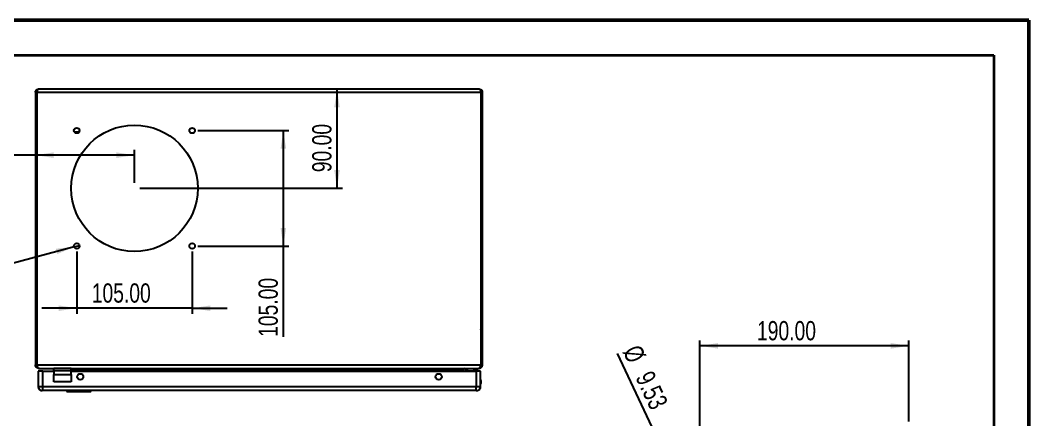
# Model space of a CAD drawing. Header units: millimetres. Extents: x 0 to 279, y 0 to 216.
# Drawn here: x 95.9 to 279.4, y 143.2 to 215.9 of the extents above; entities that cross this region are included whole.
import ezdxf

# ---------------------------------------------------------------- set-up
doc = ezdxf.new("R2010")
doc.units = ezdxf.units.MM
doc.layers.add('DIM', color=1, linetype='Continuous')
doc.layers.add('PAGE_BORDER', color=7, linetype='Continuous')
doc.styles.add('SLDTEXTSTYLE0', font='TXT', dxfattribs={"width": 0.75})
doc.dimstyles.new('SLDDIMSTYLE0', dxfattribs={"dimtxt": 3.5, "dimasz": 3.302, "dimexe": 0, "dimexo": 0.0625, "dimgap": 0.875, "dimtad": 1, "dimlfac": 5, "dimrnd": 1e-09, "dimzin": 4, "dimdsep": 46, "dimtxsty": 'SLDTEXTSTYLE0', "dimsah": 1, "dimcen": 0.09, "dimadec": 0, "dimazin": 1, "dimtfac": 1, "dimtofl": 0, "dimtmove": 0, "dimatfit": 3, "dimfxl": 1, "dimfrac": 2, "dimtolj": 1, "dimtzin": 12, "dimarcsym": 0})
doc.dimstyles.new('SLDDIMSTYLE1', dxfattribs={"dimtxt": 3.5, "dimasz": 3.302, "dimexe": 0, "dimexo": 0.0625, "dimgap": 0.875, "dimtad": 1, "dimlfac": 5, "dimrnd": 1e-09, "dimzin": 4, "dimdsep": 46, "dimtxsty": 'SLDTEXTSTYLE0', "dimsah": 1, "dimcen": 0.09, "dimadec": 0, "dimazin": 1, "dimtfac": 1, "dimtmove": 0, "dimatfit": 0, "dimfxl": 1, "dimfrac": 2, "dimtolj": 1, "dimtzin": 12, "dimarcsym": 0})
doc.dimstyles.new('SLDDIMSTYLE4', dxfattribs={"dimtxt": 3.5, "dimasz": 3.302, "dimexe": 0, "dimexo": 0.0625, "dimgap": 0.875, "dimtad": 1, "dimlfac": 5, "dimrnd": 1e-09, "dimzin": 12, "dimdsep": 46, "dimtxsty": 'SLDTEXTSTYLE0', "dimblk1": 'NONE', "dimsah": 1, "dimcen": 0, "dimadec": 0, "dimazin": 3, "dimtfac": 1, "dimtmove": 0, "dimatfit": 3, "dimldrblk": 'NONE', "dimfxl": 1, "dimfrac": 2, "dimtolj": 1, "dimtzin": 12, "dimarcsym": 0})
doc.dimstyles.new('SLDDIMSTYLE5', dxfattribs={"dimtxt": 3.5, "dimasz": 3.302, "dimexe": 0, "dimexo": 0.0625, "dimgap": 0.875, "dimtad": 1, "dimlfac": 5, "dimrnd": 1e-09, "dimzin": 4, "dimdsep": 46, "dimtxsty": 'SLDTEXTSTYLE0', "dimblk1": 'NONE', "dimsah": 1, "dimcen": 0, "dimadec": 0, "dimazin": 1, "dimtfac": 1, "dimtmove": 0, "dimatfit": 3, "dimldrblk": 'NONE', "dimfxl": 1, "dimfrac": 2, "dimtolj": 1, "dimtzin": 12, "dimarcsym": 0})

# ---------------------------------------------------------------- blocks, each defined once
blk = doc.blocks.new('_D_6')
at = {"layer": 'DIM'}
for p, q in [((219.58, 124.4), (219.58, 157.67)), ((257.58, 156.67), (219.58, 156.67)), ((257.58, 142.91), (257.58, 157.67))]:
    blk.add_line(p, q, dxfattribs=at)
for points in [[(219.58, 156.67), (222.88, 156.16), (222.88, 157.18)], [(257.58, 156.67), (254.28, 157.18), (254.28, 156.16)]]:
    blk.add_solid(points, dxfattribs=at)
at = {"layer": 'DIM', "insert": (229.95, 161.18), "char_height": 3.5, "attachment_point": 1, "style": 'SLDTEXTSTYLE0'}
blk.add_mtext('190.00', dxfattribs=at)
blk = doc.blocks.new('_D_8')
at = {"layer": 'DIM'}
for q in [(204.58, 155.26), (219.99, 122.54)]:
    blk.add_line((219.17, 124.26), q, dxfattribs=at)
blk.add_solid([(219.17, 124.26), (218.23, 127.47), (217.31, 127.03)], dxfattribs=at)
at = {"layer": 'DIM', "char_height": 3.5, "attachment_point": 1, "rotation": 295.2129, "style": 'SLDTEXTSTYLE0'}
for s, insert in [('%%c', (208.65, 157.18)), ('9.53', (210.95, 152.43))]:
    blk.add_mtext(s, dxfattribs=dict(at, insert=insert))
blk = doc.blocks.new('_NONE')
blk = doc.blocks.new('_D_20')
at = {"layer": 'DIM'}
for p, q in [((153.56, 185.32), (153.56, 203.32)), ((117.71, 185.32), (154.56, 185.32))]:
    blk.add_line(p, q, dxfattribs=at)
for points in [[(153.56, 203.32), (153.05, 200.02), (154.06, 200.02)], [(153.56, 185.32), (154.06, 188.63), (153.05, 188.63)]]:
    blk.add_solid(points, dxfattribs=at)
at = {"layer": 'DIM', "insert": (149.04, 188.25), "char_height": 3.5, "attachment_point": 1, "rotation": 90, "style": 'SLDTEXTSTYLE0'}
blk.add_mtext('90.00', dxfattribs=at)
blk = doc.blocks.new('_D_21')
at = {"layer": 'DIM'}
for p, q in [((98.71, 191.35), (84.38, 191.35)), ((116.71, 191.35), (98.71, 191.35)), ((116.71, 186.32), (116.71, 192.35))]:
    blk.add_line(p, q, dxfattribs=at)
for points in [[(98.71, 191.35), (102.01, 190.85), (102.01, 191.86)], [(116.71, 191.35), (113.41, 191.86), (113.41, 190.85)]]:
    blk.add_solid(points, dxfattribs=at)
at = {"layer": 'DIM', "insert": (84.38, 195.87), "char_height": 3.5, "attachment_point": 1, "style": 'SLDTEXTSTYLE0'}
blk.add_mtext('90.00', dxfattribs=at)
blk = doc.blocks.new('_D_22')
at = {"layer": 'DIM'}
for p, q in [((128.21, 195.82), (144.79, 195.82)), ((143.79, 195.82), (143.79, 174.82)), ((128.21, 174.82), (144.79, 174.82)), ((143.79, 174.82), (143.79, 158.3))]:
    blk.add_line(p, q, dxfattribs=at)
for points in [[(143.79, 195.82), (143.29, 192.52), (144.3, 192.52)], [(143.79, 174.82), (144.3, 178.13), (143.29, 178.13)]]:
    blk.add_solid(points, dxfattribs=at)
at = {"layer": 'DIM', "insert": (139.28, 158.3), "char_height": 3.5, "attachment_point": 1, "rotation": 90, "style": 'SLDTEXTSTYLE0'}
blk.add_mtext('105.00', dxfattribs=at)
blk = doc.blocks.new('_D_23')
at = {"layer": 'DIM'}
for p, q in [((106.21, 173.82), (106.21, 162.52)), ((127.21, 173.82), (127.21, 162.52)), ((106.21, 163.52), (99.86, 163.52)), ((127.21, 163.52), (106.21, 163.52)), ((127.21, 163.52), (133.56, 163.52))]:
    blk.add_line(p, q, dxfattribs=at)
for points in [[(106.21, 163.52), (102.91, 164.02), (102.91, 163.01)], [(127.21, 163.52), (130.51, 163.01), (130.51, 164.02)]]:
    blk.add_solid(points, dxfattribs=at)
at = {"layer": 'DIM', "insert": (108.94, 168.03), "char_height": 3.5, "attachment_point": 1, "style": 'SLDTEXTSTYLE0'}
blk.add_mtext('105.00', dxfattribs=at)
blk = doc.blocks.new('_D_24')
at = {"layer": 'DIM'}
for q in [(76.78, 166.94), (106.69, 174.95)]:
    blk.add_line((105.73, 174.69), q, dxfattribs=at)
blk.add_solid([(105.73, 174.69), (102.41, 174.33), (102.67, 173.35)], dxfattribs=at)
at = {"layer": 'DIM', "char_height": 3.5, "attachment_point": 1, "rotation": 15, "style": 'SLDTEXTSTYLE0'}
for s, insert in [('5.00', (80.7, 172.7)), ('%%c', (75.62, 171.28))]:
    blk.add_mtext(s, dxfattribs=dict(at, insert=insert))

msp = doc.modelspace()

# ---------------------------------------------------------------- linework, layer by layer
at = {"color": 7, "linetype": 'Continuous', "lineweight": 50}
for p in [(0, 215.9), (279.4, 0)]:
    msp.add_line(p, (279.4, 215.9), dxfattribs=at)
at = {"color": 7, "linetype": 'Continuous', "lineweight": 25}
for p, q in [((98.9437, 202.8315), (98.7101, 202.8315)), ((98.7101, 202.8315), (98.7101, 153.2405)), ((98.9437, 153.2405), (98.9437, 202.8315)), ((98.9797, 202.8315), (98.9797, 153.2405)), ((98.9797, 202.8315), (179.7205, 202.8315)), ((179.4973, 203.3243), (99.2028, 203.3243)), ((179.7205, 202.8315), (179.7205, 153.2405)), ((179.7564, 202.8315), (179.9901, 202.8315)), ((179.7564, 202.8315), (179.7564, 153.2405)), ((179.9901, 202.8315), (179.9901, 153.2405)), ((105.7524, 195.623), (106.6678, 195.623)), ((105.8566, 195.4706), (106.5373, 195.4706)), ((106.5373, 195.4706), (106.6458, 195.5791)), ((106.6897, 195.6831), (106.6897, 195.9654)), ((98.7101, 153.2405), (98.9437, 153.2405)), ((98.9797, 153.2405), (179.7205, 153.2405)), ((99.4263, 152.5243), (99.4623, 152.5243)), ((99.4623, 152.5243), (102.0425, 152.5243)), ((102.0425, 152.6087), (102.0425, 152.6265)), ((102.0425, 152.6087), (105.1921, 152.6087)), ((102.0425, 152.1059), (102.0425, 152.6087)), ((105.1921, 152.6087), (105.1921, 152.6265)), ((105.1921, 152.1059), (105.1921, 152.6087)), ((105.1921, 152.5243), (179.2379, 152.5243)), ((175.9562, 152.2957), (175.9562, 152.062)), ((175.9921, 152.2957), (176.2258, 152.2957)), ((175.9921, 152.062), (175.9921, 152.2957)), ((176.2258, 152.2957), (176.2258, 152.062)), ((177.0437, 152.1433), (177.0437, 152.5243)), ((177.2469, 152.5243), (177.2469, 152.1433)), ((178.5169, 152.1433), (178.5169, 152.5243)), ((178.7201, 152.5243), (178.7201, 152.1433)), ((178.9639, 152.5243), (178.9639, 152.1433)), ((179.2379, 152.5243), (179.2738, 152.5243)), ((179.7564, 153.2405), (179.9901, 153.2405)), ((99.2231, 152.062), (99.2231, 149.2426)), ((100.0207, 152.062), (99.2231, 152.062)), ((100.0207, 149.2426), (100.0207, 152.062)), ((100.0212, 152.062), (102.0425, 152.062)), ((100.0212, 149.2426), (100.0212, 152.062)), ((105.1921, 152.1059), (102.0425, 152.1059)), ((102.0425, 152.1059), (102.0425, 151.4408)), ((102.0425, 151.4408), (105.1921, 151.4408)), ((102.0425, 150.1232), (102.0425, 151.4408)), ((105.1921, 151.4408), (105.1921, 152.1059)), ((105.1921, 152.062), (178.877, 152.062)), ((105.1921, 151.4408), (105.1921, 150.1232)), ((176.4239, 152.0671), (176.4239, 152.062)), ((176.8049, 152.0671), (176.8049, 152.062)), ((176.8811, 152.0671), (176.8049, 152.0671)), ((177.0437, 152.1433), (176.8811, 152.1433)), ((176.8811, 152.0671), (176.8811, 152.1433)), ((177.0335, 152.0671), (176.8811, 152.0671)), ((177.0335, 152.0671), (177.0335, 152.1433)), ((177.1859, 152.0671), (177.0335, 152.0671)), ((177.2469, 152.1433), (177.0437, 152.1433)), ((177.1859, 152.0671), (177.1859, 152.062)), ((177.2469, 152.1433), (178.5169, 152.1433)), ((178.7201, 152.1433), (178.5169, 152.1433)), ((178.9639, 152.1433), (178.7201, 152.1433)), ((178.877, 152.062), (178.877, 149.2426)), ((179.6751, 152.062), (178.8775, 152.062)), ((178.8775, 152.062), (178.8775, 149.2426)), ((179.6751, 149.2426), (179.6751, 152.062)), ((100.0207, 149.2426), (99.2231, 149.2426)), ((178.877, 149.2426), (100.0212, 149.2426)), ((100.0212, 148.5568), (100.0212, 149.2426)), ((105.1921, 150.1232), (102.0425, 150.1232)), ((178.877, 148.5568), (178.877, 149.2426)), ((179.6751, 149.2426), (178.8775, 149.2426)), ((100.0212, 148.5568), (100.0207, 148.5568)), ((178.877, 148.5568), (100.0212, 148.5568)), ((104.3666, 148.5568), (104.3666, 148.4095)), ((104.3666, 148.4095), (104.392, 148.3841)), ((104.3666, 148.4095), (108.8116, 148.4095)), ((104.392, 148.3841), (108.7862, 148.3841)), ((108.7862, 148.3841), (108.8116, 148.4095)), ((108.8116, 148.4095), (108.8116, 148.5568)), ((178.8775, 148.5568), (178.877, 148.5568))]:
    msp.add_line(p, q, dxfattribs=at)
at = {"color": 8, "linetype": 'Continuous', "lineweight": 25}
for p, q in [((175.9562, 152.2957), (105.1921, 152.2957)), ((176.8811, 152.0671), (176.8811, 152.062)), ((177.0335, 152.0671), (177.0335, 152.062))]:
    msp.add_line(p, q, dxfattribs=at)
at = {"color": 7, "linetype": 'Continuous', "lineweight": 25}
for centre, radius in [((116.7101, 185.3243), 11.5), ((106.2101, 195.8243), 0.5), ((127.2101, 195.8243), 0.5), ((106.2101, 174.8243), 0.5), ((127.2101, 174.8243), 0.5), ((106.8431, 151.046), 0.5563), ((172.0551, 151.046), 0.5563)]:
    msp.add_circle(centre, radius, dxfattribs=at)
for centre, radius, start, end in [((179.5564, 160.9592), 0.2187, 23.89506, 41.402873), ((179.5564, 159.7967), 0.2187, 318.597127, 336.10494), ((176.8811, 152.0671), 0.4572, 90, 180), ((176.8811, 152.0671), 0.0762, 90, 180), ((177.2621, 152.0671), 0.0762, 90, 180), ((178.908, 150.0757), 0.8712, 331.698685, 28.301315), ((99.9089, 149.2426), 0.6858, 180, 270), ((178.9893, 149.2426), 0.6858, 270, 0)]:
    msp.add_arc(centre, radius, start, end, dxfattribs=at)
for points, knots in [([(98.7101, 202.8315), (98.7101, 202.8726), (98.7151, 202.919), (98.7445, 203.0199), (98.7692, 203.0746), (98.848, 203.1797), (98.9027, 203.2299), (99.005, 203.2845), (99.0423, 203.2991), (99.1207, 203.319), (99.1618, 203.3243), (99.2028, 203.3243)], [0, 0, 0, 0, 0.25, 0.25, 0.5, 0.5, 0.75, 0.75, 0.875, 0.875, 1, 1, 1, 1]), ([(98.9437, 202.8315), (98.9442, 202.8433), (98.9457, 202.8781), (98.9607, 202.9325), (98.9827, 202.9662), (98.9932, 202.9824)], [0, 0, 0, 0, 0.211173414, 0.621590306, 1, 1, 1, 1]), ([(99.2028, 203.3243), (99.1842, 203.3243), (99.1656, 203.319), (99.1301, 203.2991), (99.1132, 203.2845), (99.0669, 203.2299), (99.0421, 203.1797), (99.0064, 203.0746), (98.9953, 203.0199), (98.9819, 202.919), (98.9797, 202.8726), (98.9797, 202.8315)], [0, 0, 0, 0, 0.125, 0.125, 0.25, 0.25, 0.5, 0.5, 0.75, 0.75, 1, 1, 1, 1]), ([(179.7205, 202.8315), (179.7205, 202.8726), (179.7182, 202.919), (179.7049, 203.0199), (179.6937, 203.0746), (179.658, 203.1797), (179.6332, 203.2299), (179.5869, 203.2845), (179.57, 203.2991), (179.5345, 203.319), (179.5159, 203.3243), (179.4973, 203.3243)], [0, 0, 0, 0, 0.25, 0.25, 0.5, 0.5, 0.75, 0.75, 0.875, 0.875, 1, 1, 1, 1]), ([(179.4973, 203.3243), (179.5384, 203.3243), (179.5794, 203.319), (179.6578, 203.2991), (179.6951, 203.2845), (179.7974, 203.2299), (179.8521, 203.1797), (179.9309, 203.0746), (179.9556, 203.0199), (179.9851, 202.919), (179.9901, 202.8726), (179.9901, 202.8315)], [0, 0, 0, 0, 0.125, 0.125, 0.25, 0.25, 0.5, 0.5, 0.75, 0.75, 1, 1, 1, 1]), ([(179.7076, 202.9779), (179.7137, 202.9706), (179.7336, 202.9467), (179.7476, 202.9036), (179.7554, 202.8607), (179.7561, 202.8413), (179.7564, 202.8315)], [0, 0, 0, 0, 0.19582029, 0.64629883, 0.82128246, 1, 1, 1, 1]), ([(99.4263, 152.5243), (99.3304, 152.5352), (99.1395, 152.5571), (98.911, 152.7201), (98.7656, 152.9336), (98.7141, 153.1124), (98.7108, 153.2163), (98.7101, 153.2405)], [0, 0, 0, 0, 0.2791987, 0.55594166, 0.74806193, 0.94114863, 1, 1, 1, 1]), ([(99.0113, 153.002), (99.0044, 153.0115), (98.9757, 153.0513), (98.9505, 153.1362), (98.9457, 153.2098), (98.9437, 153.2405)], [0, 0, 0, 0, 0.15545725, 0.64738049, 1, 1, 1, 1]), ([(98.9797, 153.2405), (98.9797, 153.1808), (98.9845, 153.1133), (99.0134, 152.9666), (99.0376, 152.8872), (99.0955, 152.7726), (99.1184, 152.7353), (99.1715, 152.6665), (99.2018, 152.635), (99.2686, 152.5821), (99.3051, 152.5608), (99.3818, 152.5318), (99.422, 152.5243), (99.4623, 152.5243)], [0, 0, 0, 0, 0.25, 0.25, 0.5, 0.5, 0.625, 0.625, 0.75, 0.75, 0.875, 0.875, 1, 1, 1, 1]), ([(175.9562, 152.2957), (175.9562, 152.3147), (175.9609, 152.3363), (175.9885, 152.3831), (176.0117, 152.4084), (176.0856, 152.4572), (176.1369, 152.4805), (176.2649, 152.5142), (176.3414, 152.5243), (176.4185, 152.5243)], [0, 0, 0, 0, 0.25, 0.25, 0.5, 0.5, 0.75, 0.75, 1, 1, 1, 1]), ([(175.9921, 152.2957), (175.9924, 152.3142), (175.9928, 152.3487), (176.0019, 152.3806), (176.0062, 152.3953)], [0, 0, 0, 0, 0.53871755, 1, 1, 1, 1]), ([(176.4544, 152.5243), (176.4163, 152.5243), (176.3784, 152.5142), (176.3152, 152.4805), (176.2898, 152.4572), (176.2532, 152.4084), (176.2418, 152.3831), (176.2281, 152.3363), (176.2258, 152.3147), (176.2258, 152.2957)], [0, 0, 0, 0, 0.25, 0.25, 0.5, 0.5, 0.75, 0.75, 1, 1, 1, 1]), ([(179.2379, 152.5243), (179.2781, 152.5243), (179.3183, 152.5318), (179.395, 152.5608), (179.4316, 152.5821), (179.4984, 152.635), (179.5286, 152.6665), (179.5817, 152.7353), (179.6046, 152.7726), (179.6625, 152.8872), (179.6867, 152.9666), (179.7156, 153.1133), (179.7205, 153.1808), (179.7205, 153.2405)], [0, 0, 0, 0, 0.125, 0.125, 0.25, 0.25, 0.375, 0.375, 0.5, 0.5, 0.75, 0.75, 1, 1, 1, 1]), ([(179.9901, 153.2405), (179.9886, 153.2068), (179.9843, 153.1048), (179.9338, 152.9396), (179.8226, 152.7646), (179.6569, 152.6219), (179.4653, 152.5377), (179.3309, 152.5283), (179.2738, 152.5243)], [0, 0, 0, 0, 0.08162035, 0.24654308, 0.41600097, 0.6082762, 0.83344886, 1, 1, 1, 1]), ([(179.7564, 153.2405), (179.7555, 153.2195), (179.7528, 153.1581), (179.7319, 153.0714), (179.7, 153.0216), (179.6874, 153.0019)], [0, 0, 0, 0, 0.24019192, 0.69955621, 1, 1, 1, 1]), ([(99.2231, 149.2426), (99.2307, 149.1655), (99.2459, 149.0113), (99.3641, 148.8058), (99.5381, 148.6507), (99.731, 148.5685), (99.8584, 148.5601), (99.9089, 148.5568)], [0, 0, 0, 0, 0.2146944, 0.42938723, 0.64408211, 0.85877748, 1, 1, 1, 1]), ([(178.9893, 148.5568), (179.0353, 148.5595), (179.1581, 148.5669), (179.3482, 148.6433), (179.5253, 148.795), (179.6501, 149.0021), (179.6666, 149.1609), (179.6751, 149.2426)], [0, 0, 0, 0, 0.12854606, 0.34326708, 0.55798796, 0.7727048, 1, 1, 1, 1]), ([(100.0207, 148.5568), (100.0066, 148.5568), (99.985, 148.5568), (99.9589, 148.5568), (99.9411, 148.5568), (99.9267, 148.5568), (99.9128, 148.5568), (99.9104, 148.5568), (99.9089, 148.5568)], [0, 0, 0, 0, 0.239446739, 0.369419897, 0.499995046, 0.629969468, 0.760553261, 1, 1, 1, 1]), ([(178.8775, 148.5568), (178.8916, 148.5568), (178.9133, 148.5568), (178.9394, 148.5568), (178.9571, 148.5568), (178.9716, 148.5568), (178.9855, 148.5568), (178.9878, 148.5568), (178.9893, 148.5568)], [0, 0, 0, 0, 0.2394465, 0.37002232, 0.49999661, 0.6305956, 0.7605535, 1, 1, 1, 1])]:
    msp.add_open_spline(points, degree=3, knots=knots, dxfattribs=at)
at = {"layer": 'PAGE_BORDER', "lineweight": 35}
for p, q in [((6.35, 209.55), (273.05, 209.55)), ((273.05, 209.55), (273.05, 6.35))]:
    msp.add_line(p, q, dxfattribs=at)

# ---------------------------------------------------------------- dimensions: what is measured, and where the dimension line sits
at = {"layer": 'DIM'}
for base, p1, p2, dimstyle, picture, middle in [((98.7101, 191.3536), (116.7101, 185.3243), (98.7101, 202.8315), 'SLDDIMSTYLE0', '_D_21', (90.1985, 191.3536)), ((106.2101, 163.5163), (127.2101, 174.8243), (106.2101, 174.8243), 'SLDDIMSTYLE1', '_D_23', (116.0474, 163.5163)), ((219.5807, 156.6677), (257.5807, 141.9088), (219.5807, 123.4016), 'SLDDIMSTYLE0', '_D_6', (237.0666, 156.6677))]:
    dim = msp.add_linear_dim(base=base, p1=p1, p2=p2, dimstyle=dimstyle, dxfattribs=at)
    dim.commit()
    dim.dimension.update_dxf_attribs({"geometry": picture, "text_midpoint": middle, "dimtype": 160})
for base, p1, p2, picture, middle in [((153.5554, 203.3243), (116.7101, 185.3243), (179.4973, 203.3243), '_D_20', (153.5554, 194.065)), ((143.7943, 174.8243), (127.2101, 195.8243), (127.2101, 174.8243), '_D_22', (143.7943, 165.4143))]:
    dim = msp.add_linear_dim(base=base, p1=p1, p2=p2, angle=90, dimstyle='SLDDIMSTYLE0', dxfattribs=at)
    dim.commit()
    dim.dimension.update_dxf_attribs({"geometry": picture, "text_midpoint": middle, "dimtype": 160})
for p1, p2, dimstyle, picture, middle in [((106.693, 174.9537), (105.7271, 174.6948), 'SLDDIMSTYLE5', '_D_24', (83.5415, 168.7502)), ((219.9865, 122.5398), (219.175, 124.2633), 'SLDDIMSTYLE4', '_D_8', (207.5722, 148.9061))]:
    dim = msp.add_diameter_dim_2p(p1=p1, p2=p2, dimstyle=dimstyle, dxfattribs=at)
    dim.commit()
    dim.dimension.update_dxf_attribs({"geometry": picture, "text_midpoint": middle, "dimtype": 163})

doc.saveas('drawing.dxf')
